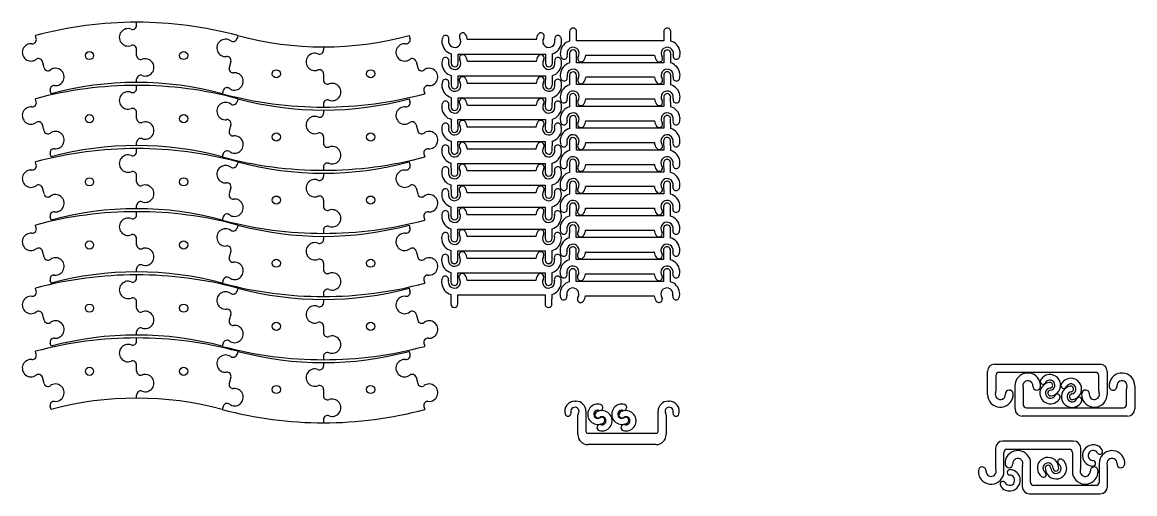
# Model space of a CAD drawing. Extents: x -435 to 1566, y -435 to 2166.
# Drawn here: x -433 to 660, y 550 to 1013 of the extents above; entities that cross this region are included whole.
import ezdxf

# ---------------------------------------------------------------- set-up
doc = ezdxf.new("R2010")
doc.units = 0
doc.header["$MEASUREMENT"] = 0
doc.layers.add('LAYER_01', color=1, linetype='CONTINUOUS')
doc.layers.add('LAYER_02', color=3, linetype='CONTINUOUS')

msp = doc.modelspace()

# ---------------------------------------------------------------- linework, layer by layer
at = {"layer": 'LAYER_01'}
for p, q in [((-320.8, 1010), (-320.8, 1013.1)), ((-320.8, 980.5), (-320.8, 986.6)), ((-137.3, 988.9), (-137.3, 985.8)), ((-137.3, 962.5), (-137.3, 956.3)), ((-320.8, 954), (-320.8, 957.1)), ((-320.8, 948), (-320.8, 951.1)), ((-137.3, 932.9), (-137.3, 929.8)), ((-320.8, 918.5), (-320.8, 924.6)), ((-137.3, 926.9), (-137.3, 923.8)), ((-137.3, 900.5), (-137.3, 894.3)), ((-320.8, 892), (-320.8, 895.1)), ((-320.8, 886), (-320.8, 889.1)), ((-137.3, 870.9), (-137.3, 867.8)), ((-137.3, 864.9), (-137.3, 861.8)), ((-320.8, 856.5), (-320.8, 862.6)), ((-320.8, 830), (-320.8, 833.1)), ((-137.3, 838.5), (-137.3, 832.3)), ((-320.8, 824), (-320.8, 827.1)), ((-137.3, 808.9), (-137.3, 805.8)), ((-320.8, 794.5), (-320.8, 800.6)), ((-137.3, 802.9), (-137.3, 799.8)), ((-137.3, 776.5), (-137.3, 770.3)), ((-320.8, 768), (-320.8, 771.1)), ((-320.8, 762), (-320.8, 765.1)), ((-137.3, 746.9), (-137.3, 743.8)), ((-320.8, 732.5), (-320.8, 738.6)), ((-137.3, 740.9), (-137.3, 737.8)), ((-137.3, 714.5), (-137.3, 708.3)), ((-320.8, 706), (-320.8, 709.1)), ((-320.8, 700), (-320.8, 703.1)), ((-137.3, 684.9), (-137.3, 681.8)), ((-137.3, 678.9), (-137.3, 675.8)), ((-320.8, 670.5), (-320.8, 676.6)), ((514.9, 647.7), (514.9, 670.4)), ((521.9, 677.4), (625.5, 677.4)), ((621.3, 669.3), (526.1, 669.3)), ((632.5, 670.4), (632.5, 647.7)), ((523.1, 666.3), (523.1, 650.9)), ((542, 633.4), (542, 656.1)), ((624.3, 650.9), (624.3, 666.3)), ((659.5, 656.1), (659.5, 633.4)), ((-320.8, 644), (-320.8, 647.1)), ((-137.3, 652.5), (-137.3, 646.3)), ((550.1, 653), (550.1, 637.5)), ((651.4, 637.5), (651.4, 653)), ((109.7, 641.1), (110.5, 641.1)), ((201.3, 641.1), (202.2, 641.1)), ((553.1, 634.5), (648.4, 634.5)), ((-137.3, 622.9), (-137.3, 619.8)), ((112.5, 608.4), (112.5, 627.3)), ((120.5, 631.1), (120.5, 627.3)), ((120.5, 627.3), (120.5, 611.5)), ((191.3, 627.3), (191.3, 631.1)), ((191.3, 611.5), (191.3, 627.3)), ((199.3, 627.3), (199.3, 608.4)), ((652.5, 626.4), (549, 626.4)), ((122.5, 609.5), (189.3, 609.5)), ((599.5, 601.9), (529.9, 601.9)), ((189.3, 598.4), (122.5, 598.4)), ((522.9, 594.9), (522.9, 575.3)), ((531, 572.2), (531, 590.8)), ((534, 593.8), (595.3, 593.8)), ((598.3, 590.8), (598.3, 572.2)), ((606.5, 575.3), (606.5, 594.9)), ((557.3, 561.3), (557.3, 579.9)), ((624.6, 579.9), (624.6, 561.3)), ((549.1, 576.7), (549.1, 557.2)), ((632.7, 557.2), (632.7, 576.7)), ((621.6, 558.3), (560.3, 558.3)), ((556.1, 550.2), (625.7, 550.2))]:
    msp.add_line(p, q, dxfattribs=at)
for centre, radius, start, end in [((-329.3, 998.3), 8.53, 68.8087, 291.1913), ((-324.8, 1010), 4, 248.8087, 360), ((-324.8, 986.6), 4, 360, 111.1913), ((-141.3, 985.8), 4, 248.8087, 360), ((-316.8, 980.5), 4, 180, 291.1913), ((-312.3, 968.8), 8.53, 248.8087, 111.1913), ((-145.8, 974.2), 8.53, 68.8087, 291.1913), ((-141.3, 962.5), 4, 360, 111.1913), ((-316.8, 957.1), 4, 68.8087, 180), ((-133.3, 956.3), 4, 180, 291.1913), ((-128.8, 944.6), 8.53, 248.8087, 111.1913), ((-329.3, 936.3), 8.53, 68.8087, 291.1913), ((-324.8, 948), 4, 248.8087, 360), ((-133.3, 932.9), 4, 68.8087, 180), ((-324.8, 924.6), 4, 360, 111.1913), ((-316.8, 918.5), 4, 180, 291.1913), ((-145.8, 912.2), 8.53, 68.8087, 291.1913), ((-141.3, 923.8), 4, 248.8087, 360), ((-312.3, 906.8), 8.53, 248.8087, 111.1913), ((-316.8, 895.1), 4, 68.8087, 180), ((-141.3, 900.5), 4, 360, 111.1913), ((-324.8, 886), 4, 248.8087, 360), ((-133.3, 894.3), 4, 180, 291.1913), ((-128.8, 882.6), 8.53, 248.8087, 111.1913), ((-329.3, 874.3), 8.53, 68.8087, 291.1913), ((-133.3, 870.9), 4, 68.8087, 180), ((-324.8, 862.6), 4, 360, 111.1913), ((-316.8, 856.5), 4, 180, 291.1913), ((-312.3, 844.8), 8.53, 248.8087, 111.1913), ((-145.8, 850.2), 8.53, 68.8087, 291.1913), ((-141.3, 861.8), 4, 248.8087, 360), ((-141.3, 838.5), 4, 360, 111.1913), ((-316.8, 833.1), 4, 68.8087, 180), ((-133.3, 832.3), 4, 180, 291.1913), ((-329.3, 812.3), 8.53, 68.8087, 291.1913), ((-324.8, 824), 4, 248.8087, 360), ((-128.8, 820.6), 8.53, 248.8087, 111.1913), ((-133.3, 808.9), 4, 68.8087, 180), ((-324.8, 800.6), 4, 360, 111.1913), ((-141.3, 799.8), 4, 248.8087, 360), ((-316.8, 794.5), 4, 180, 291.1913), ((-312.3, 782.8), 8.53, 248.8087, 111.1913), ((-145.8, 788.2), 8.53, 68.8087, 291.1913), ((-141.3, 776.5), 4, 360, 111.1913), ((-316.8, 771.1), 4, 68.8087, 180), ((-133.3, 770.3), 4, 180, 291.1913), ((-128.8, 758.6), 8.53, 248.8087, 111.1913), ((-329.3, 750.3), 8.53, 68.8087, 291.1913), ((-324.8, 762), 4, 248.8087, 360), ((-133.3, 746.9), 4, 68.8087, 180), ((-324.8, 738.6), 4, 360, 111.1913), ((-316.8, 732.5), 4, 180, 291.1913), ((-145.8, 726.2), 8.53, 68.8087, 291.1913), ((-141.3, 737.8), 4, 248.8087, 360), ((-312.3, 720.8), 8.53, 248.8087, 111.1913), ((-316.8, 709.1), 4, 68.8087, 180), ((-141.3, 714.5), 4, 360, 111.1913), ((-324.8, 700), 4, 248.8087, 360), ((-133.3, 708.3), 4, 180, 291.1913), ((-128.8, 696.6), 8.53, 248.8087, 111.1913), ((-329.3, 688.3), 8.53, 68.8087, 291.1913), ((-133.3, 684.9), 4, 68.8087, 180), ((-324.8, 676.6), 4, 360, 111.1913), ((-316.8, 670.5), 4, 180, 291.1913), ((-312.3, 658.8), 8.53, 248.8087, 111.1913), ((-145.8, 664.2), 8.53, 68.8087, 291.1913), ((-141.3, 675.8), 4, 248.8087, 360), ((521.9, 670.4), 7, 90, 180), ((526.1, 666.3), 3, 90, 180), ((554.5, 656.1), 12.6, 7.3693, 180), ((621.3, 666.3), 3, 360, 90), ((625.5, 670.4), 7, 360, 90), ((647, 656.1), 12.6, 360, 172.6307), ((-141.3, 652.5), 4, 360, 111.1913), ((554.5, 656.1), 5, 356.8313, 200.9573), ((563.3, 655.6), 3.78, 176.8313, 356.8313), ((554.5, 656.1), 12.6, 356.8313, 7.3693), ((647, 656.1), 12.6, 172.6307, 183.1687), ((638.2, 655.6), 3.78, 183.2017, 3.2017), ((647, 656.1), 5, 338.9927, 183.1187), ((-316.8, 647.1), 4, 68.8087, 180), ((-133.3, 646.3), 4, 180, 291.1913), ((527.5, 647.7), 12.6, 180, 352.6307), ((527.5, 647.7), 5, 158.9927, 3.1187), ((519.3, 650.9), 3.78, 338.9927, 0), ((536.3, 648.2), 3.78, 3.2017, 183.2017), ((527.5, 647.7), 12.6, 352.6307, 3.1687), ((546.4, 653), 3.78, 0, 21.0403), ((611.2, 648.2), 3.78, 356.8313, 176.8313), ((619.9, 647.7), 12.6, 176.8313, 187.3693), ((619.9, 647.7), 12.6, 187.3693, 0), ((619.9, 647.7), 5, 176.8313, 20.9573), ((628.1, 650.9), 3.78, 180, 201.0403), ((655.2, 653), 3.78, 158.9927, 180), ((-128.8, 634.6), 8.53, 248.8087, 111.1913), ((109.7, 631.1), 10, 90, 195.3119), ((109.7, 631.1), 4, 326.9048, 172.6307), ((110.5, 631.1), 10, 0, 90), ((201.3, 631.1), 10, 90, 180), ((202.2, 631.1), 4, 7.3693, 213.0952), ((202.2, 631.1), 10, 344.6881, 90), ((553.1, 637.5), 3, 180, 270), ((648.4, 637.5), 3, 270, 0), ((-133.3, 622.9), 4, 68.8087, 180), ((102.9, 629.3), 3, 195.3396, 15.3396), ((109.7, 631.1), 4, 172.6307, 195.2704), ((115.5, 627.3), 3, 146.9048, 180), ((196.3, 627.3), 3, 360, 33.0952), ((208.9, 629.3), 3, 164.6604, 344.6604), ((202.2, 631.1), 4, 344.7296, 7.3693), ((549, 633.4), 7, 180, 270), ((652.5, 633.4), 7, 270, 360), ((122.5, 608.4), 10, 180, 270), ((122.5, 611.5), 2, 180, 270), ((189.3, 611.5), 2, 270, 360), ((189.3, 608.4), 10, 270, 0), ((529.9, 594.9), 7, 90, 180), ((599.5, 594.9), 7, 360, 90), ((534, 590.8), 3, 90, 180), ((544.7, 579.9), 12.6, 360, 172.6307), ((595.3, 590.8), 3, 360, 90), ((637.2, 579.9), 12.6, 7.3693, 180), ((544.7, 579.9), 12.6, 172.6307, 183.1687), ((536, 579.4), 3.78, 183.1687, 3.1687), ((544.7, 579.9), 5, 339.0427, 183.1687), ((637.2, 579.9), 5, 356.8813, 201.0073), ((645.9, 579.4), 3.78, 176.7983, 356.7983), ((637.2, 579.9), 12.6, 356.8313, 7.3693), ((509.7, 572.7), 3.78, 356.7983, 176.7983), ((518.5, 572.2), 12.6, 176.8313, 187.3693), ((518.5, 572.2), 12.6, 187.3693, 0), ((518.5, 572.2), 5, 176.8813, 21.0073), ((526.7, 575.3), 3.78, 180, 201.0073), ((552.9, 576.7), 3.78, 158.9597, 180), ((610.9, 572.2), 12.6, 180, 352.6307), ((610.9, 572.2), 5, 159.0427, 3.1687), ((602.7, 575.3), 3.78, 338.9597, 360), ((619.7, 572.7), 3.78, 3.1687, 183.1687), ((610.9, 572.2), 12.6, 352.6307, 3.1687), ((629, 576.7), 3.78, 360, 21.0073), ((560.3, 561.3), 3, 180, 270), ((621.6, 561.3), 3, 270, 0), ((556.1, 557.2), 7, 180, 270), ((625.7, 557.2), 7, 270, 0)]:
    msp.add_arc(centre, radius, start, end, dxfattribs=at)
at = {"layer": 'LAYER_02'}
for p, q in [((-419.4, 997), (-420.2, 1000)), ((-221.4, 1000), (-222.2, 997)), ((-53.2, 1000), (-52.4, 997)), ((71.6, 996), (4.1, 996)), ((104.5, 1004), (104.4, 994.6)), ((111.2, 994.9), (111.3, 1004)), ((197.1, 994.9), (111.2, 994.9)), ((197, 1004), (197.1, 994.9)), ((203.9, 994.6), (203.8, 1004)), ((-411.8, 968.5), (-413.4, 974.5)), ((-228.3, 974.5), (-229.9, 968.5)), ((-46.3, 974.5), (-44.7, 968.5)), ((-11.9, 982.3), (-11.8, 972.8)), ((-5.1, 981.9), (80.7, 981.9)), ((-5, 972.9), (-5.1, 981.9)), ((71.6, 974.5), (4, 974.5)), ((80.7, 981.9), (80.7, 972.9)), ((87.5, 972.8), (87.6, 982.3)), ((104.5, 982.5), (104.4, 973.1)), ((111.2, 973.4), (111.3, 982.5)), ((197, 973.4), (111.2, 973.4)), ((120.4, 980.9), (187.9, 980.9)), ((197, 982.5), (197, 973.4)), ((203.9, 973.1), (203.8, 982.5)), ((-12, 960.8), (-11.9, 951.3)), ((-5.1, 960.4), (80.7, 960.4)), ((-5, 951.4), (-5.1, 960.4)), ((71.5, 953), (4, 953)), ((80.7, 960.4), (80.6, 951.4)), ((87.5, 951.3), (87.6, 960.8)), ((104.4, 961.1), (104.3, 951.6)), ((111.2, 952), (111.3, 961)), ((197, 952), (111.2, 952)), ((120.4, 959.4), (187.9, 959.4)), ((196.9, 961), (197, 952)), ((203.8, 951.6), (203.8, 961.1)), ((-404.9, 942.9), (-405.7, 945.9)), ((-235.9, 945.9), (-236.7, 942.9)), ((-38.7, 945.9), (-37.9, 942.9)), ((-419.4, 935), (-420.2, 938)), ((-221.4, 938), (-222.2, 935)), ((-53.2, 938), (-52.4, 935)), ((-12, 939.3), (-11.9, 929.8)), ((-5.1, 938.9), (80.7, 938.9)), ((-5.1, 929.9), (-5.1, 938.9)), ((71.5, 931.5), (4, 931.5)), ((80.7, 938.9), (80.6, 929.9)), ((87.4, 929.8), (87.5, 939.3)), ((104.4, 939.6), (104.3, 930.1)), ((111.1, 930.5), (111.2, 939.5)), ((197, 930.5), (111.1, 930.5)), ((120.3, 937.9), (187.9, 937.9)), ((196.9, 939.5), (197, 930.5)), ((203.8, 930.1), (203.7, 939.6)), ((104.4, 918.1), (104.3, 908.6)), ((111.1, 909), (111.2, 918)), ((196.9, 918), (196.9, 909)), ((203.8, 908.6), (203.7, 918.1)), ((-411.8, 906.5), (-413.4, 912.5)), ((-228.3, 912.5), (-229.9, 906.5)), ((-46.3, 912.5), (-44.7, 906.5)), ((-12, 917.8), (-11.9, 908.4)), ((-5.2, 917.5), (80.7, 917.5)), ((-5.1, 908.4), (-5.2, 917.5)), ((71.5, 910), (3.9, 910)), ((80.7, 917.5), (80.6, 908.4)), ((87.4, 908.4), (87.5, 917.8)), ((196.9, 909), (111.1, 909)), ((120.3, 916.4), (187.8, 916.4)), ((-12, 896.3), (-12, 886.9)), ((87.4, 886.9), (87.5, 896.3)), ((104.3, 896.6), (104.2, 887.2)), ((111.1, 887.5), (111.2, 896.6)), ((196.8, 896.6), (196.9, 887.5)), ((203.8, 887.2), (203.7, 896.6)), ((-5.2, 896), (80.6, 896)), ((-5.1, 886.9), (-5.2, 896)), ((71.4, 888.6), (3.9, 888.6)), ((80.6, 896), (80.5, 886.9)), ((196.9, 887.5), (111.1, 887.5)), ((120.3, 894.9), (187.8, 894.9)), ((-419.4, 873), (-420.2, 876)), ((-404.9, 880.9), (-405.7, 883.9)), ((-235.9, 883.9), (-236.7, 880.9)), ((-221.4, 876), (-222.2, 873)), ((-53.2, 876), (-52.4, 873)), ((-38.7, 883.9), (-37.9, 880.9)), ((-12.1, 874.9), (-12, 865.4)), ((-5.2, 874.5), (80.6, 874.5)), ((-5.2, 865.5), (-5.2, 874.5)), ((80.6, 874.5), (80.5, 865.5)), ((87.3, 865.4), (87.4, 874.9)), ((104.3, 875.1), (104.2, 865.7)), ((111.1, 866), (111.1, 875.1)), ((196.8, 875.1), (196.9, 866)), ((203.7, 865.7), (203.6, 875.1)), ((71.4, 867.1), (3.9, 867.1)), ((196.9, 866), (111.1, 866)), ((120.2, 873.5), (187.8, 873.5)), ((-12.1, 853.4), (-12, 843.9)), ((-5.3, 853), (80.6, 853)), ((-5.2, 844), (-5.3, 853)), ((80.6, 853), (80.5, 844)), ((87.3, 843.9), (87.4, 853.4)), ((104.3, 853.7), (104.2, 844.2)), ((111, 844.6), (111.1, 853.6)), ((196.8, 853.6), (196.9, 844.6)), ((203.7, 844.2), (203.6, 853.7)), ((-411.8, 844.5), (-413.4, 850.5)), ((-228.3, 850.5), (-229.9, 844.5)), ((-46.3, 850.5), (-44.7, 844.5)), ((71.4, 845.6), (3.8, 845.6)), ((196.9, 844.6), (111, 844.6)), ((120.2, 852), (187.7, 852)), ((-12.1, 831.9), (-12.1, 822.4)), ((-5.3, 831.5), (80.5, 831.5)), ((-5.2, 822.5), (-5.3, 831.5)), ((80.5, 831.5), (80.4, 822.5)), ((87.3, 822.4), (87.4, 831.9)), ((104.2, 832.2), (104.2, 822.7)), ((111, 823.1), (111.1, 832.1)), ((120.2, 830.5), (187.7, 830.5)), ((196.7, 832.1), (196.8, 823.1)), ((203.7, 822.7), (203.6, 832.2)), ((-404.9, 818.9), (-405.7, 821.9)), ((-235.9, 821.9), (-236.7, 818.9)), ((-38.7, 821.9), (-37.9, 818.9)), ((71.3, 824.1), (3.8, 824.1)), ((196.8, 823.1), (111, 823.1)), ((-419.4, 811), (-420.2, 814)), ((-221.4, 814), (-222.2, 811)), ((-53.2, 814), (-52.4, 811)), ((-12.2, 810.4), (-12.1, 801)), ((-5.3, 810.1), (80.5, 810.1)), ((-5.3, 801), (-5.3, 810.1)), ((80.5, 810.1), (80.4, 801)), ((87.2, 801), (87.3, 810.4)), ((104.2, 810.7), (104.1, 801.2)), ((111, 801.6), (111, 810.6)), ((120.1, 809), (187.7, 809)), ((196.7, 810.6), (196.8, 801.6)), ((203.6, 801.2), (203.5, 810.7)), ((71.3, 802.6), (3.8, 802.6)), ((196.8, 801.6), (111, 801.6)), ((-411.8, 782.5), (-413.4, 788.5)), ((-228.3, 788.5), (-229.9, 782.5)), ((-46.3, 788.5), (-44.7, 782.5)), ((-12.2, 788.9), (-12.1, 779.5)), ((-5.4, 788.6), (80.5, 788.6)), ((-5.3, 779.5), (-5.4, 788.6)), ((80.5, 788.6), (80.4, 779.5)), ((87.2, 779.5), (87.3, 788.9)), ((104.2, 789.2), (104.1, 779.8)), ((110.9, 780.1), (111, 789.2)), ((120.1, 787.5), (187.6, 787.5)), ((196.7, 789.2), (196.8, 780.1)), ((203.6, 779.8), (203.5, 789.2)), ((71.3, 781.2), (3.7, 781.2)), ((196.8, 780.1), (110.9, 780.1)), ((-12.2, 767.5), (-12.2, 758)), ((-5.4, 767.1), (80.4, 767.1)), ((-5.3, 758.1), (-5.4, 767.1)), ((80.4, 767.1), (80.3, 758.1)), ((87.2, 758), (87.3, 767.5)), ((104.1, 767.7), (104.1, 758.3)), ((110.9, 758.6), (111, 767.7)), ((120.1, 766.1), (187.6, 766.1)), ((196.6, 767.7), (196.7, 758.6)), ((203.6, 758.3), (203.5, 767.7)), ((-404.9, 756.9), (-405.7, 759.9)), ((-235.9, 759.9), (-236.7, 756.9)), ((-38.7, 759.9), (-37.9, 756.9)), ((71.3, 759.7), (3.7, 759.7)), ((196.7, 758.6), (110.9, 758.6)), ((-419.4, 749), (-420.2, 752)), ((-221.4, 752), (-222.2, 749)), ((-53.2, 752), (-52.4, 749)), ((-12.3, 746), (-12.2, 736.5)), ((-5.4, 745.6), (80.4, 745.6)), ((-5.3, 736.6), (-5.4, 745.6)), ((80.4, 745.6), (80.3, 736.6)), ((87.1, 736.5), (87.2, 746)), ((120, 744.6), (187.6, 744.6)), ((-411.8, 720.5), (-413.4, 726.5)), ((-228.3, 726.5), (-229.9, 720.5)), ((-46.3, 726.5), (-44.7, 720.5)), ((-419.4, 687), (-420.2, 690)), ((-404.9, 694.9), (-405.7, 697.9)), ((-235.9, 697.9), (-236.7, 694.9)), ((-221.4, 690), (-222.2, 687)), ((-53.2, 690), (-52.4, 687)), ((-38.7, 697.9), (-37.9, 694.9)), ((-411.8, 658.5), (-413.4, 664.5)), ((-228.3, 664.5), (-229.9, 658.5)), ((-46.3, 664.5), (-44.7, 658.5)), ((-404.9, 632.9), (-405.7, 635.9)), ((-235.9, 635.9), (-236.7, 632.9)), ((-38.7, 635.9), (-37.9, 632.9))]:
    msp.add_line(p, q, dxfattribs=at)
for centre in [(-367.1, 980.4), (-274.6, 980.4), (-183.6, 962.5), (-91, 962.5), (-367.1, 918.4), (-274.6, 918.4), (-183.6, 900.5), (-91, 900.5), (-367.1, 856.4), (-274.6, 856.4), (-183.6, 838.5), (-91, 838.5), (-367.1, 794.4), (-274.6, 794.4), (-183.6, 776.5), (-91, 776.5), (-367.1, 732.4), (-274.6, 732.4), (-183.6, 714.5), (-91, 714.5), (-367.1, 670.4), (-274.6, 670.4), (-183.6, 652.5), (-91, 652.5)]:
    msp.add_circle(centre, 4, dxfattribs=at)
for centre, radius, start, end in [((-320.8, 629), 384.1, 75, 105), ((107.9, 1004), 3.42, 359.4698, 179.4698), ((200.4, 1004), 3.42, 0.5302, 180.5302), ((-423.3, 996), 4, 263.8087, 15), ((-233.5, 987.9), 8.53, 53.8087, 276.1913), ((-226.1, 998.1), 4, 233.8087, 345), ((-137.3, 1313.9), 325, 255, 285), ((-56.2, 996), 4, 263.8087, 15), ((-8.4, 994.3), 12.6, 164.6934, 187.3693), ((-17.3, 996.8), 3.28, 344.6603, 164.6606), ((-8.4, 994.3), 6, 164.7296, 187.3693), ((-8.4, 994.3), 6, 187.3693, 33.0952), ((-0.6, 999.4), 3.28, 33.0952, 213.0952), ((-8.4, 994.3), 12.6, 7.5624, 33.0952), ((84, 994.3), 12.6, 146.9048, 172.4376), ((76.3, 999.4), 3.28, 326.9048, 146.9048), ((84, 994.3), 6, 146.9048, 352.6307), ((93, 996.8), 3.28, 15.3394, 195.3397), ((84, 994.3), 6, 352.6307, 15.2704), ((107.9, 982.5), 12.6, 106.3489, 172.6307), ((84, 994.3), 12.6, 352.6307, 15.3066), ((200.4, 982.5), 12.6, 7.3693, 73.6511), ((-424.6, 983.5), 8.53, 83.8087, 306.1913), ((-57.6, 983.5), 8.53, 83.8087, 306.1913), ((-8.4, 994.3), 12.6, 187.3693, 253.6511), ((84, 994.3), 12.6, 286.3489, 352.6307), ((107.9, 982.5), 12.6, 172.6307, 195.3066), ((107.9, 982.5), 6, 326.9048, 172.6307), ((107.9, 982.5), 3.42, 359.4698, 179.4698), ((200.4, 982.5), 6, 7.3693, 213.0952), ((200.4, 982.5), 3.42, 0.5302, 180.5302), ((200.4, 982.5), 12.6, 344.6934, 7.3693), ((-417.2, 973.4), 4, 15, 126.1913), ((-232.1, 975.5), 4, 345, 96.1913), ((-50.2, 973.4), 4, 15, 126.1913), ((-8.4, 972.8), 12.6, 164.6934, 187.3693), ((-17.4, 975.3), 3.28, 344.6603, 164.6606), ((-8.4, 972.8), 6, 187.3693, 33.0952), ((-8.4, 972.8), 6, 164.7296, 187.3693), ((-8.4, 972.8), 3.42, 180.5302, 0.5302), ((-0.6, 977.9), 3.28, 33.0952, 213.0952), ((-8.4, 972.8), 12.6, 7.5624, 33.0952), ((84, 972.8), 12.6, 146.9048, 172.4376), ((76.2, 977.9), 3.28, 326.9048, 146.9048), ((84, 972.8), 6, 146.9048, 352.6307), ((84.1, 972.8), 3.42, 179.4698, 359.4698), ((93, 975.3), 3.28, 15.3394, 195.3397), ((84, 972.8), 6, 352.6307, 15.2704), ((107.9, 961), 12.6, 106.3489, 172.6307), ((99, 980.1), 3.28, 195.3394, 15.3397), ((84, 972.8), 12.6, 352.6307, 15.3066), ((107.9, 982.5), 6, 172.6307, 195.2704), ((115.7, 977.4), 3.28, 146.9048, 326.9048), ((107.9, 982.5), 12.6, 326.9048, 352.4376), ((200.4, 982.5), 12.6, 187.5624, 213.0952), ((192.6, 977.4), 3.28, 213.0952, 33.0952), ((200.3, 961), 12.6, 7.3693, 73.6511), ((209.3, 980.1), 3.28, 164.6603, 344.6606), ((200.4, 982.5), 6, 344.7296, 7.3693), ((-407.9, 969.5), 4, 195, 306.1913), ((-400.5, 959.4), 8.53, 263.8087, 126.1913), ((-226, 967.4), 4, 165, 276.1913), ((-224.6, 955), 8.53, 233.8087, 96.1913), ((-40.9, 969.5), 4, 195, 306.1913), ((-33.5, 959.4), 8.53, 263.8087, 126.1913), ((-8.4, 972.8), 12.6, 187.3693, 253.6511), ((84, 972.8), 12.6, 286.3489, 352.6307), ((107.9, 961), 12.6, 172.6307, 195.3066), ((107.9, 961), 6, 172.6307, 195.2704), ((107.9, 961), 6, 326.9048, 172.6307), ((107.8, 961), 3.42, 359.4698, 179.4698), ((200.3, 961), 6, 7.3693, 213.0952), ((200.3, 961), 3.42, 0.5302, 180.5302), ((200.3, 961), 6, 344.7296, 7.3693), ((200.3, 961), 12.6, 344.6934, 7.3693), ((-320.8, 567), 384.1, 75, 105), ((-401.9, 946.9), 4, 83.8087, 195), ((-320.8, 629), 325, 75, 105), ((-34.8, 946.9), 4, 83.8087, 195), ((-8.4, 951.3), 12.6, 164.6934, 187.3693), ((-17.4, 953.8), 3.28, 344.6603, 164.6606), ((-8.4, 951.3), 6, 187.3693, 33.0952), ((-8.4, 951.3), 6, 164.7296, 187.3693), ((-8.4, 951.3), 3.42, 180.5302, 0.5302), ((-0.7, 956.4), 3.28, 33.0952, 213.0952), ((-8.4, 951.3), 12.6, 7.5624, 33.0952), ((84, 951.3), 12.6, 146.9048, 172.4376), ((76.2, 956.4), 3.28, 326.9048, 146.9048), ((84, 951.3), 6, 146.9048, 352.6307), ((84, 951.3), 3.42, 179.4698, 359.4698), ((92.9, 953.8), 3.28, 15.3394, 195.3397), ((84, 951.3), 6, 352.6307, 15.2704), ((107.9, 939.6), 12.6, 106.3489, 172.6307), ((99, 958.6), 3.28, 195.3394, 15.3397), ((84, 951.3), 12.6, 352.6307, 15.3066), ((115.7, 956), 3.28, 146.9048, 326.9048), ((107.9, 961), 12.6, 326.9048, 352.4376), ((200.3, 961), 12.6, 187.5624, 213.0952), ((192.6, 956), 3.28, 213.0952, 33.0952), ((200.3, 939.6), 12.6, 7.3693, 73.6511), ((209.3, 958.6), 3.28, 164.6603, 344.6606), ((-137.3, 1313.9), 384.1, 255, 285), ((-232, 944.9), 4, 53.8087, 165), ((-8.4, 951.3), 12.6, 187.3693, 253.6511), ((84, 951.3), 12.6, 286.3489, 352.6307), ((107.9, 939.6), 12.6, 172.6307, 195.3066), ((107.9, 939.6), 6, 326.9048, 172.6307), ((107.9, 939.6), 6, 172.6307, 195.2704), ((107.8, 939.6), 3.42, 359.4698, 179.4698), ((200.3, 939.6), 6, 7.3693, 213.0952), ((200.3, 939.6), 3.42, 0.5302, 180.5302), ((200.3, 939.6), 6, 344.7296, 7.3693), ((200.3, 939.6), 12.6, 344.6934, 7.3693), ((-424.6, 921.5), 8.53, 83.8087, 306.1913), ((-423.3, 934), 4, 263.8087, 15), ((-233.5, 925.9), 8.53, 53.8087, 276.1913), ((-226.1, 936.1), 4, 233.8087, 345), ((-137.3, 1251.9), 325, 255, 285), ((-57.6, 921.5), 8.53, 83.8087, 306.1913), ((-56.2, 934), 4, 263.8087, 15), ((-8.5, 929.9), 12.6, 164.6934, 187.3693), ((-17.4, 932.3), 3.28, 344.6603, 164.6606), ((-8.5, 929.9), 6, 164.7296, 187.3693), ((-8.5, 929.9), 6, 187.3693, 33.0952), ((-8.5, 929.9), 3.42, 180.5302, 0.5302), ((-0.7, 934.9), 3.28, 33.0952, 213.0952), ((-8.5, 929.9), 12.6, 7.5624, 33.0952), ((84, 929.9), 12.6, 146.9048, 172.4376), ((76.2, 934.9), 3.28, 326.9048, 146.9048), ((84, 929.9), 6, 146.9048, 352.6307), ((84, 929.9), 3.42, 179.4698, 359.4698), ((92.9, 932.3), 3.28, 15.3394, 195.3397), ((84, 929.9), 6, 352.6307, 15.2704), ((107.8, 918.1), 12.6, 106.3489, 172.6307), ((98.9, 937.1), 3.28, 195.3394, 15.3397), ((84, 929.9), 12.6, 352.6307, 15.3066), ((115.6, 934.5), 3.28, 146.9048, 326.9048), ((107.9, 939.6), 12.6, 326.9048, 352.4376), ((200.3, 939.6), 12.6, 187.5624, 213.0952), ((192.5, 934.5), 3.28, 213.0952, 33.0952), ((200.3, 918.1), 12.6, 7.3693, 73.6511), ((209.3, 937.1), 3.28, 164.6603, 344.6606), ((-8.5, 929.9), 12.6, 187.3693, 253.6511), ((84, 929.9), 12.6, 286.3489, 352.6307), ((107.8, 918.1), 12.6, 172.6307, 195.3066), ((107.8, 918.1), 6, 172.6307, 195.2704), ((107.8, 918.1), 6, 326.9048, 172.6307), ((107.8, 918.1), 3.42, 359.4698, 179.4698), ((200.3, 918.1), 6, 7.3693, 213.0952), ((200.3, 918.1), 3.42, 0.5302, 180.5302), ((200.3, 918.1), 6, 344.7296, 7.3693), ((200.3, 918.1), 12.6, 344.6934, 7.3693), ((-417.2, 911.4), 4, 15, 126.1913), ((-232.1, 913.5), 4, 345, 96.1913), ((-50.2, 911.4), 4, 15, 126.1913), ((-8.5, 908.4), 12.6, 164.6934, 187.3693), ((-17.5, 910.8), 3.28, 344.6603, 164.6606), ((-8.5, 908.4), 6, 187.3693, 33.0952), ((-8.5, 908.4), 6, 164.7296, 187.3693), ((-8.5, 908.4), 3.42, 180.5302, 0.5302), ((-0.7, 913.5), 3.28, 33.0952, 213.0952), ((-8.5, 908.4), 12.6, 7.5624, 33.0952), ((83.9, 908.4), 12.6, 146.9048, 172.4376), ((76.1, 913.5), 3.28, 326.9048, 146.9048), ((83.9, 908.4), 6, 146.9048, 352.6307), ((84, 908.4), 3.42, 179.4698, 359.4698), ((92.9, 910.8), 3.28, 15.3394, 195.3397), ((83.9, 908.4), 6, 352.6307, 15.2704), ((107.8, 896.6), 12.6, 106.3489, 172.6307), ((98.9, 915.6), 3.28, 195.3394, 15.3397), ((83.9, 908.4), 12.6, 352.6307, 15.3066), ((115.6, 913), 3.28, 146.9048, 326.9048), ((107.8, 918.1), 12.6, 326.9048, 352.4376), ((200.3, 918.1), 12.6, 187.5624, 213.0952), ((192.5, 913), 3.28, 213.0952, 33.0952), ((200.2, 896.6), 12.6, 7.3693, 73.6511), ((209.2, 915.6), 3.28, 164.6603, 344.6606), ((-407.9, 907.5), 4, 195, 306.1913), ((-400.5, 897.4), 8.53, 263.8087, 126.1913), ((-226, 905.4), 4, 165, 276.1913), ((-224.6, 893), 8.53, 233.8087, 96.1913), ((-40.9, 907.5), 4, 195, 306.1913), ((-33.5, 897.4), 8.53, 263.8087, 126.1913), ((-8.5, 908.4), 12.6, 187.3693, 253.6511), ((83.9, 908.4), 12.6, 286.3489, 352.6307), ((107.8, 896.6), 12.6, 172.6307, 195.3066), ((107.8, 896.6), 6, 172.6307, 195.2704), ((107.8, 896.6), 6, 326.9048, 172.6307), ((107.7, 896.6), 3.42, 359.4698, 179.4698), ((200.2, 896.6), 6, 7.3693, 213.0952), ((200.2, 896.6), 3.42, 0.5302, 180.5302), ((200.2, 896.6), 6, 344.7296, 7.3693), ((200.2, 896.6), 12.6, 344.6934, 7.3693), ((-320.8, 505), 384.1, 75, 105), ((-401.9, 884.9), 4, 83.8087, 195), ((-320.8, 567), 325, 75, 105), ((-232, 882.9), 4, 53.8087, 165), ((-34.8, 884.9), 4, 83.8087, 195), ((-8.5, 886.9), 12.6, 164.6934, 187.3693), ((-8.5, 886.9), 12.6, 187.3693, 253.6511), ((-17.5, 889.4), 3.28, 344.6603, 164.6606), ((-8.5, 886.9), 6, 187.3693, 33.0952), ((-8.5, 886.9), 6, 164.7296, 187.3693), ((-8.5, 886.9), 3.42, 180.5302, 0.5302), ((-0.8, 892), 3.28, 33.0952, 213.0952), ((-8.5, 886.9), 12.6, 7.5624, 33.0952), ((83.9, 886.9), 12.6, 146.9048, 172.4376), ((76.1, 892), 3.28, 326.9048, 146.9048), ((83.9, 886.9), 6, 146.9048, 352.6307), ((84, 886.9), 3.42, 179.4698, 359.4698), ((83.9, 886.9), 12.6, 286.3489, 352.6307), ((92.8, 889.4), 3.28, 15.3394, 195.3397), ((83.9, 886.9), 6, 352.6307, 15.2704), ((107.8, 875.1), 12.6, 106.3489, 172.6307), ((98.9, 894.1), 3.28, 195.3394, 15.3397), ((83.9, 886.9), 12.6, 352.6307, 15.3066), ((115.6, 891.5), 3.28, 146.9048, 326.9048), ((107.8, 896.6), 12.6, 326.9048, 352.4376), ((200.2, 896.6), 12.6, 187.5624, 213.0952), ((192.5, 891.5), 3.28, 213.0952, 33.0952), ((200.2, 875.1), 12.6, 7.3693, 73.6511), ((209.2, 894.1), 3.28, 164.6603, 344.6606), ((-137.3, 1251.9), 384.1, 255, 285), ((-137.3, 1189.9), 325, 255, 285), ((107.8, 875.1), 12.6, 172.6307, 195.3066), ((107.8, 875.1), 6, 326.9048, 172.6307), ((107.8, 875.1), 6, 172.6307, 195.2704), ((107.7, 875.1), 3.42, 359.4698, 179.4698), ((200.2, 875.1), 6, 7.3693, 213.0952), ((200.2, 875.1), 3.42, 0.5302, 180.5302), ((200.2, 875.1), 6, 344.7296, 7.3693), ((200.2, 875.1), 12.6, 344.6934, 7.3693), ((-424.6, 859.5), 8.53, 83.8087, 306.1913), ((-423.3, 872), 4, 263.8087, 15), ((-233.5, 863.9), 8.53, 53.8087, 276.1913), ((-226.1, 874.1), 4, 233.8087, 345), ((-57.6, 859.5), 8.53, 83.8087, 306.1913), ((-56.2, 872), 4, 263.8087, 15), ((-8.6, 865.4), 12.6, 164.6934, 187.3693), ((-8.6, 865.4), 12.6, 187.3693, 253.6511), ((-17.5, 867.9), 3.28, 344.6603, 164.6606), ((-8.6, 865.4), 6, 164.7296, 187.3693), ((-8.6, 865.4), 6, 187.3693, 33.0952), ((-8.6, 865.4), 3.42, 180.5302, 0.5302), ((-0.8, 870.5), 3.28, 33.0952, 213.0952), ((-8.6, 865.4), 12.6, 7.5624, 33.0952), ((83.9, 865.4), 12.6, 146.9048, 172.4376), ((76.1, 870.5), 3.28, 326.9048, 146.9048), ((83.9, 865.4), 6, 146.9048, 352.6307), ((83.9, 865.4), 3.42, 179.4698, 359.4698), ((83.9, 865.4), 12.6, 286.3489, 352.6307), ((92.8, 867.9), 3.28, 15.3394, 195.3397), ((83.9, 865.4), 6, 352.6307, 15.2704), ((107.7, 853.6), 12.6, 106.3489, 172.6307), ((98.8, 872.7), 3.28, 195.3394, 15.3397), ((83.9, 865.4), 12.6, 352.6307, 15.3066), ((115.6, 870), 3.28, 146.9048, 326.9048), ((107.8, 875.1), 12.6, 326.9048, 352.4376), ((200.2, 875.1), 12.6, 187.5624, 213.0952), ((192.4, 870), 3.28, 213.0952, 33.0952), ((200.2, 853.6), 12.6, 7.3693, 73.6511), ((209.2, 872.7), 3.28, 164.6603, 344.6606), ((-417.2, 849.4), 4, 15, 126.1913), ((-232.1, 851.5), 4, 345, 96.1913), ((-50.2, 849.4), 4, 15, 126.1913), ((107.7, 853.6), 12.6, 172.6307, 195.3066), ((107.7, 853.6), 6, 172.6307, 195.2704), ((107.7, 853.6), 6, 326.9048, 172.6307), ((107.7, 853.6), 3.42, 359.4698, 179.4698), ((200.2, 853.6), 6, 7.3693, 213.0952), ((200.2, 853.6), 3.42, 0.5302, 180.5302), ((200.2, 853.6), 6, 344.7296, 7.3693), ((200.2, 853.6), 12.6, 344.6934, 7.3693), ((-407.9, 845.5), 4, 195, 306.1913), ((-400.5, 835.4), 8.53, 263.8087, 126.1913), ((-226, 843.4), 4, 165, 276.1913), ((-40.9, 845.5), 4, 195, 306.1913), ((-33.5, 835.4), 8.53, 263.8087, 126.1913), ((-8.6, 843.9), 12.6, 164.6934, 187.3693), ((-8.6, 843.9), 12.6, 187.3693, 253.6511), ((-17.6, 846.4), 3.28, 344.6603, 164.6606), ((-8.6, 843.9), 6, 187.3693, 33.0952), ((-8.6, 843.9), 6, 164.7296, 187.3693), ((-8.6, 843.9), 3.42, 180.5302, 0.5302), ((-0.8, 849), 3.28, 33.0952, 213.0952), ((-8.6, 843.9), 12.6, 7.5624, 33.0952), ((83.8, 843.9), 12.6, 146.9048, 172.4376), ((76.1, 849), 3.28, 326.9048, 146.9048), ((83.8, 843.9), 6, 146.9048, 352.6307), ((83.9, 843.9), 3.42, 179.4698, 359.4698), ((83.8, 843.9), 12.6, 286.3489, 352.6307), ((92.8, 846.4), 3.28, 15.3394, 195.3397), ((83.8, 843.9), 6, 352.6307, 15.2704), ((107.7, 832.2), 12.6, 106.3489, 172.6307), ((98.8, 851.2), 3.28, 195.3394, 15.3397), ((83.8, 843.9), 12.6, 352.6307, 15.3066), ((115.5, 848.6), 3.28, 146.9048, 326.9048), ((107.7, 853.6), 12.6, 326.9048, 352.4376), ((200.2, 853.6), 12.6, 187.5624, 213.0952), ((192.4, 848.6), 3.28, 213.0952, 33.0952), ((200.2, 832.2), 12.6, 7.3693, 73.6511), ((209.1, 851.2), 3.28, 164.6603, 344.6606), ((-224.6, 831), 8.53, 233.8087, 96.1913), ((-0.9, 827.5), 3.28, 33.0952, 213.0952), ((76, 827.5), 3.28, 326.9048, 146.9048), ((107.7, 832.2), 12.6, 172.6307, 195.3066), ((98.8, 829.7), 3.28, 195.3394, 15.3397), ((107.7, 832.2), 6, 172.6307, 195.2704), ((107.7, 832.2), 6, 326.9048, 172.6307), ((107.7, 832.2), 3.42, 359.4698, 179.4698), ((107.7, 832.2), 12.6, 326.9048, 352.4376), ((200.2, 832.2), 12.6, 187.5624, 213.0952), ((200.2, 832.2), 6, 7.3693, 213.0952), ((200.2, 832.2), 3.42, 0.5302, 180.5302), ((209.1, 829.7), 3.28, 164.6603, 344.6606), ((200.2, 832.2), 6, 344.7296, 7.3693), ((200.2, 832.2), 12.6, 344.6934, 7.3693), ((-320.8, 443), 384.1, 75, 105), ((-401.9, 822.9), 4, 83.8087, 195), ((-320.8, 505), 325, 75, 105), ((-232, 820.9), 4, 53.8087, 165), ((-34.8, 822.9), 4, 83.8087, 195), ((-8.6, 822.5), 12.6, 164.6934, 187.3693), ((-8.6, 822.5), 12.6, 187.3693, 253.6511), ((-17.6, 824.9), 3.28, 344.6603, 164.6606), ((-8.6, 822.5), 6, 187.3693, 33.0952), ((-8.6, 822.5), 6, 164.7296, 187.3693), ((-8.6, 822.5), 3.42, 180.5302, 0.5302), ((-8.6, 822.5), 12.6, 7.5624, 33.0952), ((83.8, 822.5), 12.6, 146.9048, 172.4376), ((83.8, 822.5), 6, 146.9048, 352.6307), ((83.9, 822.5), 3.42, 179.4698, 359.4698), ((83.8, 822.5), 12.6, 286.3489, 352.6307), ((92.7, 824.9), 3.28, 15.3394, 195.3397), ((83.8, 822.5), 6, 352.6307, 15.2704), ((107.7, 810.7), 12.6, 106.3489, 172.6307), ((83.8, 822.5), 12.6, 352.6307, 15.3066), ((115.5, 827.1), 3.28, 146.9048, 326.9048), ((192.4, 827.1), 3.28, 213.0952, 33.0952), ((200.1, 810.7), 12.6, 7.3693, 73.6511), ((-423.3, 810), 4, 263.8087, 15), ((-233.5, 801.9), 8.53, 53.8087, 276.1913), ((-137.3, 1189.9), 384.1, 255, 285), ((-226.1, 812.1), 4, 233.8087, 345), ((-137.3, 1127.9), 325, 255, 285), ((-56.2, 810), 4, 263.8087, 15), ((-0.9, 806.1), 3.28, 33.0952, 213.0952), ((76, 806.1), 3.28, 326.9048, 146.9048), ((107.7, 810.7), 12.6, 172.6307, 195.3066), ((98.7, 808.2), 3.28, 195.3394, 15.3397), ((107.7, 810.7), 6, 326.9048, 172.6307), ((107.7, 810.7), 6, 172.6307, 195.2704), ((107.6, 810.7), 3.42, 359.4698, 179.4698), ((107.7, 810.7), 12.6, 326.9048, 352.4376), ((200.1, 810.7), 12.6, 187.5624, 213.0952), ((200.1, 810.7), 6, 7.3693, 213.0952), ((200.1, 810.7), 3.42, 0.5302, 180.5302), ((209.1, 808.2), 3.28, 164.6603, 344.6606), ((200.1, 810.7), 6, 344.7296, 7.3693), ((200.1, 810.7), 12.6, 344.6934, 7.3693), ((-424.6, 797.5), 8.53, 83.8087, 306.1913), ((-57.6, 797.5), 8.53, 83.8087, 306.1913), ((-8.7, 801), 12.6, 164.6934, 187.3693), ((-8.7, 801), 12.6, 187.3693, 253.6511), ((-17.6, 803.4), 3.28, 344.6603, 164.6606), ((-8.7, 801), 6, 164.7296, 187.3693), ((-8.7, 801), 6, 187.3693, 33.0952), ((-8.7, 801), 3.42, 180.5302, 0.5302), ((-8.7, 801), 12.6, 7.5624, 33.0952), ((83.8, 801), 12.6, 146.9048, 172.4376), ((83.8, 801), 6, 146.9048, 352.6307), ((83.8, 801), 3.42, 179.4698, 359.4698), ((83.8, 801), 12.6, 286.3489, 352.6307), ((92.7, 803.4), 3.28, 15.3394, 195.3397), ((83.8, 801), 6, 352.6307, 15.2704), ((107.7, 789.2), 12.6, 106.3489, 172.6307), ((83.8, 801), 12.6, 352.6307, 15.3066), ((115.5, 805.6), 3.28, 146.9048, 326.9048), ((192.3, 805.6), 3.28, 213.0952, 33.0952), ((200.1, 789.2), 12.6, 7.3693, 73.6511), ((-417.2, 787.4), 4, 15, 126.1913), ((-232.1, 789.5), 4, 345, 96.1913), ((-50.2, 787.4), 4, 15, 126.1913), ((-0.9, 784.6), 3.28, 33.0952, 213.0952), ((76, 784.6), 3.28, 326.9048, 146.9048), ((107.7, 789.2), 12.6, 172.6307, 195.3066), ((98.7, 786.7), 3.28, 195.3394, 15.3397), ((107.7, 789.2), 6, 326.9048, 172.6307), ((107.7, 789.2), 6, 172.6307, 195.2704), ((107.6, 789.2), 3.42, 359.4698, 179.4698), ((107.7, 789.2), 12.6, 326.9048, 352.4376), ((200.1, 789.2), 12.6, 187.5624, 213.0952), ((200.1, 789.2), 6, 7.3693, 213.0952), ((200.1, 789.2), 3.42, 0.5302, 180.5302), ((209, 786.7), 3.28, 164.6603, 344.6606), ((200.1, 789.2), 6, 344.7296, 7.3693), ((200.1, 789.2), 12.6, 344.6934, 7.3693), ((-407.9, 783.5), 4, 195, 306.1913), ((-400.5, 773.4), 8.53, 263.8087, 126.1913), ((-226, 781.4), 4, 165, 276.1913), ((-224.6, 769), 8.53, 233.8087, 96.1913), ((-40.9, 783.5), 4, 195, 306.1913), ((-33.5, 773.4), 8.53, 263.8087, 126.1913), ((-8.7, 779.5), 12.6, 164.6934, 187.3693), ((-8.7, 779.5), 12.6, 187.3693, 253.6511), ((-17.7, 782), 3.28, 344.6603, 164.6606), ((-8.7, 779.5), 6, 187.3693, 33.0952), ((-8.7, 779.5), 6, 164.7296, 187.3693), ((-8.7, 779.5), 3.42, 180.5302, 0.5302), ((-8.7, 779.5), 12.6, 7.5624, 33.0952), ((83.7, 779.5), 12.6, 146.9048, 172.4376), ((83.7, 779.5), 6, 146.9048, 352.6307), ((83.8, 779.5), 3.42, 179.4698, 359.4698), ((83.7, 779.5), 12.6, 286.3489, 352.6307), ((92.7, 782), 3.28, 15.3394, 195.3397), ((83.7, 779.5), 6, 352.6307, 15.2704), ((107.6, 767.7), 12.6, 106.3489, 172.6307), ((83.7, 779.5), 12.6, 352.6307, 15.3066), ((115.4, 784.1), 3.28, 146.9048, 326.9048), ((192.3, 784.1), 3.28, 213.0952, 33.0952), ((200.1, 767.7), 12.6, 7.3693, 73.6511), ((-320.8, 381), 384.1, 75, 105), ((-401.9, 760.9), 4, 83.8087, 195), ((-320.8, 443), 325, 75, 105), ((-34.8, 760.9), 4, 83.8087, 195), ((-1, 763.1), 3.28, 33.0952, 213.0952), ((75.9, 763.1), 3.28, 326.9048, 146.9048), ((107.6, 767.7), 12.6, 172.6307, 195.3066), ((98.7, 765.3), 3.28, 195.3394, 15.3397), ((107.6, 767.7), 6, 172.6307, 195.2704), ((107.6, 767.7), 6, 326.9048, 172.6307), ((107.6, 767.7), 3.42, 359.4698, 179.4698), ((107.6, 767.7), 12.6, 326.9048, 352.4376), ((200.1, 767.7), 12.6, 187.5624, 213.0952), ((200.1, 767.7), 6, 7.3693, 213.0952), ((200.1, 767.7), 3.42, 0.5302, 180.5302), ((209, 765.3), 3.28, 164.6603, 344.6606), ((200.1, 767.7), 6, 344.7296, 7.3693), ((200.1, 767.7), 12.6, 344.6934, 7.3693), ((-137.3, 1127.9), 384.1, 255, 285), ((-232, 758.9), 4, 53.8087, 165), ((-8.7, 758), 12.6, 164.6934, 187.3693), ((-8.7, 758), 12.6, 187.3693, 253.6511), ((-17.7, 760.5), 3.28, 344.6603, 164.6606), ((-8.7, 758), 6, 187.3693, 33.0952), ((-8.7, 758), 6, 164.7296, 187.3693), ((-8.7, 758), 3.42, 180.5302, 0.5302), ((-8.7, 758), 12.6, 7.5624, 33.0952), ((83.7, 758), 12.6, 146.9048, 172.4376), ((83.7, 758), 6, 146.9048, 352.6307), ((83.8, 758), 3.42, 179.4698, 359.4698), ((83.7, 758), 12.6, 286.3489, 352.6307), ((92.7, 760.5), 3.28, 15.3394, 195.3397), ((83.7, 758), 6, 352.6307, 15.2704), ((107.6, 746.2), 12.6, 106.3489, 172.6307), ((83.7, 758), 12.6, 352.6307, 15.3066), ((115.4, 762.6), 3.28, 146.9048, 326.9048), ((192.3, 762.6), 3.28, 213.0952, 33.0952), ((200, 746.2), 12.6, 7.3693, 73.6511), ((-424.6, 735.5), 8.53, 83.8087, 306.1913), ((-423.3, 748), 4, 263.8087, 15), ((-233.5, 739.9), 8.53, 53.8087, 276.1913), ((-226.1, 750.1), 4, 233.8087, 345), ((-137.3, 1065.9), 325, 255, 285), ((-57.6, 735.5), 8.53, 83.8087, 306.1913), ((-56.2, 748), 4, 263.8087, 15), ((107.6, 746.2), 12.6, 172.6307, 195.3066), ((98.6, 743.8), 3.28, 195.3394, 15.3397), ((107.6, 746.2), 6, 326.9048, 172.6307), ((107.6, 746.2), 6, 172.6307, 195.2704), ((107.6, 746.2), 12.6, 326.9048, 352.4376), ((200, 746.2), 12.6, 187.5624, 213.0952), ((200, 746.2), 6, 7.3693, 213.0952), ((209, 743.8), 3.28, 164.6603, 344.6606), ((200, 746.2), 6, 344.7296, 7.3693), ((200, 746.2), 12.6, 344.6934, 7.3693), ((-8.8, 736.5), 3.42, 180.5302, 0.5302), ((83.7, 736.5), 3.42, 179.4698, 359.4698), ((115.4, 741.2), 3.28, 146.9048, 326.9048), ((192.3, 741.2), 3.28, 213.0952, 33.0952), ((-417.2, 725.4), 4, 15, 126.1913), ((-232.1, 727.5), 4, 345, 96.1913), ((-50.2, 725.4), 4, 15, 126.1913), ((-407.9, 721.5), 4, 195, 306.1913), ((-400.5, 711.4), 8.53, 263.8087, 126.1913), ((-226, 719.4), 4, 165, 276.1913), ((-224.6, 707), 8.53, 233.8087, 96.1913), ((-40.9, 721.5), 4, 195, 306.1913), ((-33.5, 711.4), 8.53, 263.8087, 126.1913), ((-320.8, 319), 384.1, 75, 105), ((-401.9, 698.9), 4, 83.8087, 195), ((-320.8, 381), 325, 75, 105), ((-232, 696.9), 4, 53.8087, 165), ((-34.8, 698.9), 4, 83.8087, 195), ((-137.3, 1065.9), 384.1, 255, 285), ((-137.3, 1003.9), 325, 255, 285), ((-424.6, 673.5), 8.53, 83.8087, 306.1913), ((-423.3, 686), 4, 263.8087, 15), ((-233.5, 677.9), 8.53, 53.8087, 276.1913), ((-226.1, 688.1), 4, 233.8087, 345), ((-57.6, 673.5), 8.53, 83.8087, 306.1913), ((-56.2, 686), 4, 263.8087, 15), ((-417.2, 663.4), 4, 15, 126.1913), ((-232.1, 665.5), 4, 345, 96.1913), ((-50.2, 663.4), 4, 15, 126.1913), ((576.2, 656.7), 10.5, 58.8087, 129.3101), ((-407.9, 659.5), 4, 195, 306.1913), ((-400.5, 649.4), 8.53, 263.8087, 126.1913), ((-226, 657.4), 4, 165, 276.1913), ((-40.9, 659.5), 4, 195, 306.1913), ((-33.5, 649.4), 8.53, 263.8087, 126.1913), ((576.8, 649), 10.5, 131.982, 238.8087), ((569.4, 660.5), 2.73, 151.1493, 331.1493), ((576.2, 656.7), 10.5, 129.3101, 151.1493), ((576.8, 649), 10.5, 94.5843, 131.982), ((576.2, 656.7), 5, 129.3101, 151.1493), ((576.2, 656.7), 5, 274.5843, 129.3101), ((576.2, 656.7), 2.73, 274.5843, 94.5843), ((576.2, 656.7), 10.5, 311.982, 58.8087), ((589.8, 656.3), 2.73, 154.9788, 334.9788), ((596.8, 653), 10.5, 133.1396, 154.9788), ((596.8, 653), 10.5, 62.6382, 133.1396), ((598, 645.4), 10.5, 98.4138, 135.8115), ((596.8, 653), 5, 133.1396, 154.9788), ((596.8, 653), 5, 278.4138, 133.1396), ((596.8, 653), 2.73, 278.4138, 98.4138), ((596.8, 653), 10.5, 315.8115, 62.6382), ((-224.6, 645), 8.53, 233.8087, 96.1913), ((576.8, 649), 5, 94.5843, 309.3101), ((576.8, 649), 2.73, 94.5843, 274.5843), ((576.2, 656.7), 10.5, 274.5843, 311.982), ((576.8, 649), 5, 309.3101, 331.1493), ((583.5, 645.3), 2.73, 331.1493, 151.1493), ((598, 645.4), 10.5, 135.8115, 242.6382), ((598, 645.4), 5, 98.4138, 313.1396), ((598, 645.4), 2.73, 98.4138, 278.4138), ((596.8, 653), 10.5, 278.4138, 315.8115), ((605, 642.1), 2.73, 334.9788, 154.9788), ((-401.9, 636.9), 4, 83.8087, 195), ((-320.8, 319), 325, 75, 105), ((-232, 634.9), 4, 53.8087, 165), ((-34.8, 636.9), 4, 83.8087, 195), ((132.2, 628.2), 10, 74.6881, 276.3263), ((134.1, 634.9), 3, 254.6604, 74.6604), ((155.8, 628.2), 10, 74.6881, 276.3263), ((157.6, 634.9), 3, 254.6604, 74.6604), ((576.8, 649), 10.5, 238.8087, 309.3101), ((576.8, 649), 10.5, 309.3101, 331.1493), ((598, 645.4), 10.5, 242.6382, 313.1396), ((598, 645.4), 5, 313.1396, 334.9788), ((598, 645.4), 10.5, 313.1396, 334.9788), ((-137.3, 1003.9), 384.1, 255, 285), ((132.2, 628.2), 4, 97.3693, 303.0952), ((132.3, 627.7), 3, 123.0952, 303.0952), ((136.2, 621.8), 10, 96.3263, 123.0952), ((132.2, 628.2), 4, 74.7296, 97.3693), ((136.2, 621.8), 10, 254.6881, 96.3263), ((136.2, 621.8), 4, 277.3693, 123.0952), ((136.1, 622.3), 3, 303.0952, 123.0952), ((155.8, 628.2), 4, 97.3693, 303.0952), ((155.9, 627.7), 3, 123.0952, 303.0952), ((159.7, 621.8), 10, 96.3263, 123.0952), ((155.8, 628.2), 4, 74.7296, 97.3693), ((159.7, 621.8), 10, 254.6881, 96.3263), ((159.7, 621.8), 4, 277.3693, 123.0952), ((159.6, 622.3), 3, 303.0952, 123.0952), ((134.3, 615.1), 3, 74.6604, 254.6604), ((132.2, 628.2), 10, 276.3263, 303.0952), ((136.2, 621.8), 4, 254.7296, 277.3693), ((157.9, 615.1), 3, 74.6604, 254.6604), ((155.8, 628.2), 10, 276.3263, 303.0952), ((159.7, 621.8), 4, 254.7296, 277.3693), ((618.7, 587.7), 10.5, 68.7674, 175.5942), ((618.7, 587.7), 5, 31.3697, 246.0956), ((618.7, 587.7), 10.5, 31.3697, 68.7674), ((625.3, 591.8), 2.73, 211.3697, 31.3697), ((574.4, 575.4), 10.5, 142.7477, 213.2491), ((574.4, 575.4), 10.5, 35.921, 142.7477), ((574.4, 575.4), 5, 358.5233, 213.2491), ((574.4, 575.4), 10.5, 358.5233, 35.921), ((586.6, 581.5), 2.73, 55.0883, 235.0883), ((582.2, 575.2), 5, 33.2491, 55.0883), ((582.2, 575.2), 10.5, 33.2491, 55.0883), ((582.2, 575.2), 10.5, 322.7477, 33.2491), ((618.7, 587.7), 10.5, 175.5942, 246.0956), ((618.7, 587.7), 5, 246.0956, 267.9348), ((618.4, 580), 2.73, 267.9348, 87.9348), ((537, 571.1), 2.73, 87.0406, 267.0406), ((536.6, 563.4), 5, 65.2014, 87.0406), ((536.6, 563.4), 10.5, 65.2014, 87.0406), ((536.6, 563.4), 10.5, 354.7, 65.2014), ((574.4, 575.4), 10.5, 213.2491, 235.0883), ((570, 569), 2.73, 235.0883, 55.0883), ((574.4, 575.4), 5, 213.2491, 235.0883), ((574.4, 575.4), 2.73, 358.5233, 178.5233), ((582.2, 575.2), 10.5, 178.5233, 215.921), ((582.2, 575.2), 10.5, 215.921, 322.7477), ((582.2, 575.2), 5, 178.5233, 33.2491), ((582.2, 575.2), 2.73, 178.5233, 358.5233), ((618.7, 587.7), 10.5, 246.0956, 267.9348), ((530, 559.5), 2.73, 30.4755, 210.4755), ((536.6, 563.4), 10.5, 210.4755, 247.8732), ((536.6, 563.4), 5, 210.4755, 65.2014), ((536.6, 563.4), 10.5, 247.8732, 354.7)]:
    msp.add_arc(centre, radius, start, end, dxfattribs=at)

doc.saveas('drawing.dxf')
